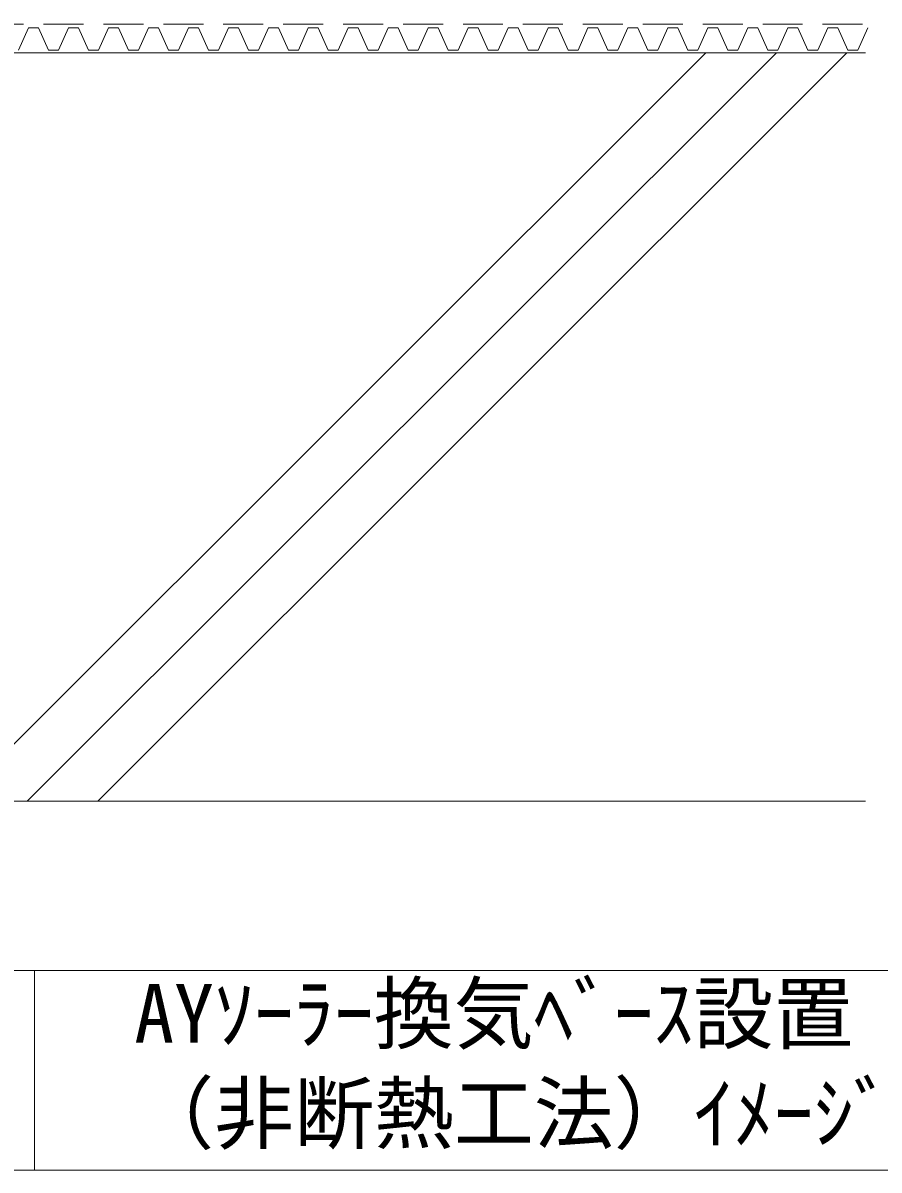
# Model space of a CAD drawing. Units: millimetres on the paper, with parts at other scales. Extents: x -135 to 135, y -94 to 92.
# Drawn here: x 34.4 to 77.3, y -88 to -30.5 of the extents above; entities that cross this region are included whole.
import ezdxf
from ezdxf.enums import TextEntityAlignment as Align

# ---------------------------------------------------------------- set-up
doc = ezdxf.new("R2010")
doc.units = ezdxf.units.MM
doc.linetypes.add('DASHED2', pattern=[3, 2, -1])
for name, color, linetype, lineweight in [('1-0_芯・寸法線', 7, 'Continuous', 18), ('1-3_断熱材', 7, 'Continuous', 18), ('1-A_元図・躯体', 7, 'Continuous', 18), ('1-B_その他', 1, 'DASHED2', 9), ('F-F', 7, 'Continuous', 9)]:
    doc.layers.add(name, color=color, linetype=linetype, lineweight=lineweight)
doc.styles.add('ＭＳ ゴシック', font='')
doc.styles.get('ＭＳ ゴシック').set_extended_font_data('MS Gothic')

msp = doc.modelspace()

# ---------------------------------------------------------------- linework, layer by layer
at = {"layer": '1-3_断熱材'}
for p, q in [((34.215, -31.903), (34.715, -30.778)), ((35.215, -30.778), (34.715, -30.778)), ((35.215, -30.778), (35.715, -31.903)), ((36.215, -31.903), (36.715, -30.778)), ((37.215, -30.778), (36.715, -30.778)), ((37.215, -30.778), (37.715, -31.903)), ((38.215, -31.903), (38.715, -30.778)), ((39.215, -30.778), (38.715, -30.778)), ((39.215, -30.778), (39.715, -31.903)), ((40.215, -31.903), (40.715, -30.778)), ((41.215, -30.778), (40.715, -30.778)), ((41.215, -30.778), (41.715, -31.903)), ((42.215, -31.903), (42.715, -30.778)), ((43.215, -30.778), (42.715, -30.778)), ((43.215, -30.778), (43.715, -31.903)), ((44.215, -31.903), (44.715, -30.778)), ((45.215, -30.778), (44.715, -30.778)), ((45.215, -30.778), (45.715, -31.903)), ((46.215, -31.903), (46.715, -30.778)), ((47.215, -30.778), (46.715, -30.778)), ((47.215, -30.778), (47.715, -31.903)), ((48.215, -31.903), (48.715, -30.778)), ((49.215, -30.778), (48.715, -30.778)), ((49.215, -30.778), (49.715, -31.903)), ((50.215, -31.903), (50.715, -30.778)), ((51.215, -30.778), (50.715, -30.778)), ((51.215, -30.778), (51.715, -31.903)), ((52.215, -31.903), (52.715, -30.778)), ((53.215, -30.778), (52.715, -30.778)), ((53.215, -30.778), (53.715, -31.903)), ((54.215, -31.903), (54.715, -30.778)), ((55.215, -30.778), (54.715, -30.778)), ((55.215, -30.778), (55.715, -31.903)), ((56.215, -31.903), (56.715, -30.778)), ((57.215, -30.778), (56.715, -30.778)), ((57.215, -30.778), (57.715, -31.903)), ((58.215, -31.903), (58.715, -30.778)), ((59.215, -30.778), (58.715, -30.778)), ((59.215, -30.778), (59.715, -31.903)), ((60.215, -31.903), (60.715, -30.778)), ((61.215, -30.778), (60.715, -30.778)), ((61.215, -30.778), (61.715, -31.903)), ((62.215, -31.903), (62.715, -30.778)), ((63.215, -30.778), (62.715, -30.778)), ((63.215, -30.778), (63.715, -31.903)), ((64.215, -31.903), (64.715, -30.778)), ((65.215, -30.778), (64.715, -30.778)), ((65.215, -30.778), (65.715, -31.903)), ((66.215, -31.903), (66.715, -30.778)), ((67.215, -30.778), (66.715, -30.778)), ((67.215, -30.778), (67.715, -31.903)), ((68.215, -31.903), (68.715, -30.778)), ((69.215, -30.778), (68.715, -30.778)), ((69.215, -30.778), (69.715, -31.903)), ((70.215, -31.903), (70.715, -30.778)), ((71.215, -30.778), (70.715, -30.778)), ((71.215, -30.778), (71.715, -31.903)), ((72.215, -31.903), (72.715, -30.778)), ((73.215, -30.778), (72.715, -30.778)), ((73.215, -30.778), (73.715, -31.903)), ((74.215, -31.903), (74.715, -30.778)), ((75.215, -30.778), (74.715, -30.778)), ((75.215, -30.778), (75.715, -31.903)), ((76.215, -31.903), (76.715, -30.778)), ((35.715, -31.903), (36.215, -31.903)), ((37.715, -31.903), (38.215, -31.903)), ((39.715, -31.903), (40.215, -31.903)), ((41.715, -31.903), (42.215, -31.903)), ((43.715, -31.903), (44.215, -31.903)), ((45.715, -31.903), (46.215, -31.903)), ((47.715, -31.903), (48.215, -31.903)), ((49.715, -31.903), (50.215, -31.903)), ((51.715, -31.903), (52.215, -31.903)), ((53.715, -31.903), (54.215, -31.903)), ((55.715, -31.903), (56.215, -31.903)), ((57.715, -31.903), (58.215, -31.903)), ((59.715, -31.903), (60.215, -31.903)), ((61.715, -31.903), (62.215, -31.903)), ((63.715, -31.903), (64.215, -31.903)), ((65.715, -31.903), (66.215, -31.903)), ((67.715, -31.903), (68.215, -31.903)), ((69.715, -31.903), (70.215, -31.903)), ((71.715, -31.903), (72.215, -31.903)), ((73.715, -31.903), (74.215, -31.903)), ((75.715, -31.903), (76.215, -31.903))]:
    msp.add_line(p, q, dxfattribs=at)
at = {"layer": '1-A_元図・躯体'}
for p, q in [((76.605, -32.028), (-81.395, -32.028)), ((31.109, -69.528), (68.609, -32.028)), ((34.645, -69.528), (72.145, -32.028)), ((38.18, -69.528), (75.68, -32.028)), ((76.605, -69.528), (-81.395, -69.528))]:
    msp.add_line(p, q, dxfattribs=at)
at = {"layer": '1-B_その他'}
msp.add_line((23.46, -30.603), (76.715, -30.603), dxfattribs=at)
at = {"layer": 'F-F'}
msp.add_line((35, -88), (35, -78), dxfattribs=at)
for points in [[(-135, 92), (135, 92), (135, -88), (-135, -88)], [(135, -78), (40.118, -78), (15, -78)]]:
    msp.add_lwpolyline(points, dxfattribs=at)

# ---------------------------------------------------------------- texts
at = {"layer": '1-0_芯・寸法線', "style": 'ＭＳ ゴシック'}
for s, p in [('AYｿｰﾗｰ換気ﾍﾞｰｽ設置', (40, -82.5)), ('（非断熱工法）ｲﾒｰｼﾞ', (40, -87.5))]:
    msp.add_text(s, height=2.933, dxfattribs=at).set_placement(p, align=Align.BOTTOM_LEFT)

doc.saveas('drawing.dxf')
